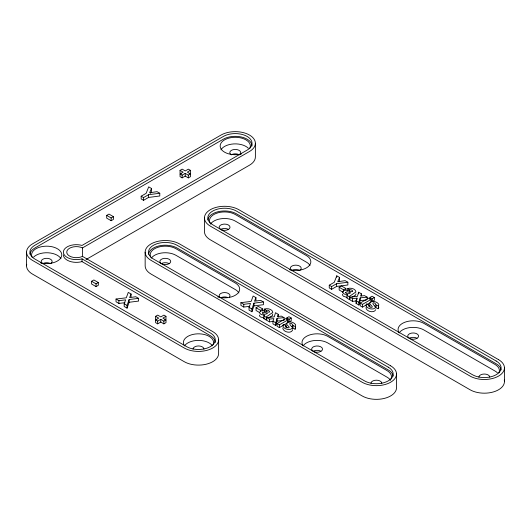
<?xml version="1.0" encoding="UTF-8"?>
<svg xmlns="http://www.w3.org/2000/svg" width="531" height="531" viewBox="0 0 531 531"><rect width="100%" height="100%" fill="white"/><g stroke="black" fill="none" stroke-linecap="round" stroke-linejoin="round"><path stroke-width="0.8" d="M282.738 327.979C282.93 331.961 290.915 334.032 292.581 330.176L292.335 329.632M375.702 309.692C374.143 313.708 365.036 311.279 366.111 307.031M259.42 315.016L259.759 316.323L260.721 317.06L263.98 317.923M361.399 295.88L361.399 293.829L358.624 292.229L357.429 296.344L349.902 297.114L349.902 299.849L352.564 301.389L356.255 300.958M273.126 321.441L269.443 321.872L266.781 320.332L266.781 317.598L269.443 319.131L273.87 318.613L272.954 321.162L272.954 323.897L275.742 325.51L275.742 322.768L277.089 318.321L284.072 317.657L284.072 319.708M275.742 325.51L277.089 321.063L277.089 318.321M349.902 297.114L352.564 298.648L356.991 298.13L356.075 300.679L356.075 303.413L358.87 305.026L358.87 302.285L360.21 297.838L367.193 297.174L367.193 299.225M358.87 305.026L360.21 300.579L360.21 297.838M127.062 308.139L127.062 305.405L129.106 299.544L138.558 298.342L138.558 301.084L129.106 302.278L127.062 308.139L124.174 306.473L124.174 303.739L125.648 299.849L118.904 300.692L116.03 299.039L116.03 301.774L118.904 303.433L124.898 302.683M251.926 311.757L251.926 309.022L253.971 303.155L263.422 301.96L263.422 304.701L253.971 305.896L251.926 311.757L249.039 310.091L249.039 307.349L250.513 303.466L243.769 304.309L240.901 302.65L240.901 305.391L243.769 307.051L249.762 306.301M356.075 303.413L356.533 302.139M266.781 317.598L274.301 316.828L275.503 312.706L278.277 314.312L277.434 316.556L281.397 316.118L284.072 317.657M361.399 293.829L360.562 296.072L364.525 295.634L367.193 297.174M336.773 275.835L334.251 282.313L329.26 285.193L329.26 287.928L331.643 289.309L336.621 286.435L347.865 284.981L347.865 282.24L345.11 280.647L337.683 281.775L339.581 277.454L336.773 275.835L336.773 277.209M116.03 299.039L126.278 297.805L128.276 292.408L131.071 294.028L129.644 297.599L135.783 296.743L138.558 298.342M240.901 302.65L251.143 301.422L253.141 296.026L255.942 297.639L254.508 301.216L260.648 300.36L263.422 301.96M151.494 188.472L149.589 192.793L157.017 191.664L159.778 193.251L159.778 195.992L148.534 197.452L143.556 200.32L141.166 198.946L141.166 196.204L146.158 193.324L148.687 186.852L151.494 188.472L151.494 191.213L150.538 193.37M338.951 281.636L339.581 280.195L339.581 277.454M342.721 294.141L342.475 294.951L343.318 296.225L347.101 297.44M292.833 327.819L292.594 328.178L295.136 329.187L295.654 327.521M264.637 309.035L266.33 310.436C268.022 309.115 271.653 312.606 268.288 312.195C265.646 311.133 260.814 309.035 259.347 312.699L261.106 314.518L264.518 315.202A5.456 3.153 0 0 1 264.378 315.354L263.874 315.918L263.874 318.66L266.124 319.954L266.449 316.755L272.841 312.42C272.476 309.161 267.392 308.02 264.637 309.035L264.637 311.77M266.124 319.954L266.648 319.27M347.759 288.552L349.451 289.959C351.15 288.632 354.774 292.123 351.409 291.711C348.767 290.649 343.935 288.552 342.475 292.216L344.234 294.035L347.639 294.718A5.463 3.153 0 0 1 347.5 294.871L347.002 295.435L347.002 298.176L349.252 299.471L349.571 296.271L355.962 291.937C355.604 288.678 350.52 287.536 347.759 288.552L347.759 290.603M349.252 299.471L349.995 298.575M369.782 305.206L369.563 306.334L370.034 307.031M295.136 329.187L295.654 324.786C294.088 321.965 287.225 320.034 286.441 324.076L289.11 327.023L289.116 327.607L288.107 327.859L286.455 327.282L285.552 326.366L285.97 325.443L283.342 324.328C280.819 328.662 291.107 331.689 292.581 327.435C285.101 321.009 295.176 322.456 292.594 328.178M378.264 308.703L378.782 304.303C377.216 301.482 370.346 299.55 369.563 303.593L372.231 306.54L372.244 307.124L371.229 307.376L369.583 306.799L368.68 305.883L369.098 304.96L366.463 303.845C363.947 308.179 374.229 311.206 375.702 306.951C368.229 300.526 378.304 301.973 375.722 307.695L378.264 308.703L378.829 307.476L378.43 306.52M263.874 318.66L264.212 318.268M181.277 173.823L180.036 173.106L180.036 170.365L182.16 169.137L185.266 170.929L188.352 169.15L190.423 170.351L190.423 173.086L189.189 173.796M106.691 215.394L108.961 214.079L113.428 216.661L113.428 219.396L111.152 220.71L106.691 218.135L106.691 215.394L111.152 217.975L113.428 216.661M190.423 170.351L187.337 172.13L190.456 173.929L190.456 176.664L188.326 177.892L185.213 176.093L182.126 177.872L180.055 176.677L180.055 173.942L183.142 172.163L180.036 170.365M180.055 173.942L182.126 175.137L185.213 173.358L188.326 175.157L190.456 173.929M141.166 196.204L143.556 197.585L148.534 194.711L159.778 193.251M82.484 247.911L249.49 151.488A20.125 11.622 0 0 0 249.49 135.053A20.125 11.622 0 0 0 221.022 135.053L32.444 243.928A20.125 11.622 0 0 0 32.351 260.309L184.257 348.011A20.125 11.622 0 0 0 212.719 348.011A20.125 11.622 0 0 0 212.719 331.576L82.484 256.387A9.585 5.536 0 0 1 69.355 255.942A9.585 5.536 0 0 1 69.355 248.349A9.585 5.536 0 0 1 82.484 247.911L82.484 256.772M86.068 259.533L249.49 165.187A20.125 11.622 0 0 0 255.384 156.97L255.384 143.27M91.591 281.271L93.868 279.963L98.335 282.538L98.335 285.28L96.058 286.594L91.591 284.012L91.591 281.271L96.058 283.853L98.335 282.538M156.824 319.795L155.576 319.078L155.576 316.337L157.707 315.109L160.813 316.901L163.893 315.122L165.964 316.317L165.964 319.058L164.736 319.768M165.964 316.317L162.884 318.096L165.997 319.894L165.997 322.636L163.873 323.864L160.754 322.065L157.674 323.844L155.603 322.649L155.603 319.914L158.683 318.129L155.576 316.337M155.603 319.914L157.674 321.109L160.754 319.33L163.873 321.122L165.997 319.894M259.234 312.328L256.042 310.482L256.042 307.741L258.318 306.433L262.785 309.009L262.785 311.066M256.042 307.741L260.509 310.323L262.785 309.009M329.26 285.193L331.643 286.567L336.621 283.7L347.865 282.24M342.999 292.209L339.17 289.999L339.17 287.264L341.44 285.95L345.907 288.525L345.907 289.899M287.238 323.047L279.359 327.6L277.089 326.286L277.089 323.545L285.678 318.587L287.955 319.901L287.955 322.636M286.846 319.284L286.846 317.91L288.95 316.695L291.22 318.009L291.22 320.751L289.116 321.965L287.41 320.983M277.089 323.545L279.359 324.859L287.955 319.901M286.846 317.91L289.116 319.224L291.22 318.009M339.17 287.264L343.637 289.84L345.907 288.525M360.21 303.062L368.806 298.103L371.076 299.418L371.076 302.152L362.487 307.117L360.21 305.803L360.21 303.062L362.487 304.376L371.076 299.418M369.968 299.484L369.968 297.433L372.072 296.218L374.348 297.526L374.348 300.267L372.244 301.482L371.103 300.825M369.968 297.433L372.244 298.741L374.348 297.526M269.098 317.644L272.503 315.533L272.708 314.027M352.226 297.168L355.631 295.05L355.969 293.822M360.21 300.579L366.417 299.988M277.089 321.063L284.072 320.392M375.722 304.953L378.264 305.962M292.594 325.437L295.136 326.446M374.8 305.975L375.988 307.144M347.002 295.435L349.252 296.736M356.075 300.679L358.87 302.285M249.039 307.349L251.926 309.022M263.874 315.918L266.124 317.219M272.954 321.162L275.742 322.768M82.02 258.856L210.349 332.95A16.773 9.684 0 0 1 210.349 346.643A16.773 9.684 0 0 1 186.627 346.643L34.734 258.949A16.773 9.684 0 0 1 34.82 245.302L223.398 136.427A16.773 9.684 0 0 1 247.114 136.427A16.773 9.684 0 0 1 247.114 150.12L82.02 245.441A12.936 7.467 0 0 0 63.388 252.145A12.936 7.467 0 0 0 82.02 258.856L82.02 261.597L210.349 335.685A16.773 9.684 0 0 1 215.261 342.535M124.174 303.739L127.062 305.405M292.01 326.645L292.84 327.435M286.441 326.817L286.906 327.514M504.45 367.87L504.45 381.563M396.524 374.03L396.524 387.73A20.125 11.622 0 0 1 384.099 398.462A20.125 11.622 0 0 1 362.162 395.947L151.05 274.062A20.125 11.622 0 0 1 145.155 265.852L145.155 252.159M372.244 298.741L372.244 301.482M369.098 304.96L369.098 306.327M362.487 304.376L362.487 307.117M358.624 292.229L358.624 293.597M356.991 298.13L356.991 299.497M352.564 298.648L352.564 301.389M349.451 289.959L349.451 291.327M343.637 289.84L343.637 291.207M336.621 283.7L336.621 286.435M331.643 286.567L331.643 289.309M289.116 319.224L289.116 321.965M285.97 325.443L285.97 327.494M279.359 324.859L279.359 327.6M278.277 314.312L278.277 317.053M269.443 319.131L269.443 321.872M266.33 310.436L266.33 311.81M260.509 310.323L260.509 311.69M255.942 297.639L255.942 300.38M253.971 303.155L253.971 305.896M243.769 304.309L243.769 307.051M218.619 339.794L218.619 353.493A20.125 11.622 0 0 1 206.194 364.226A20.125 11.622 0 0 1 184.257 361.704L32.351 274.009A20.125 11.622 0 0 1 26.729 264.292M204.455 217.909L204.455 231.602A20.125 11.622 0 0 0 210.349 239.82L470.088 389.781A20.125 11.622 0 0 0 493.226 391.984A20.125 11.622 0 0 0 504.277 380.05M188.326 175.157L188.326 177.892M185.213 173.358L185.213 176.093M182.126 175.137L182.126 177.872M163.873 321.122L163.873 323.864M160.754 319.33L160.754 322.065M157.674 321.109L157.674 323.844M148.534 194.711L148.534 197.452M143.556 197.585L143.556 200.32M131.071 294.028L131.071 296.763M129.106 299.544L129.106 302.278M118.904 300.692L118.904 303.433M111.152 217.975L111.152 220.71M96.058 283.853L96.058 286.594M26.55 252.112L26.55 265.805M193.038 349.106A5.449 3.146 0 0 1 198.488 345.96A5.449 3.146 0 0 1 203.937 349.106M184.542 345.774A15.094 8.715 0 0 1 198.488 340.391A15.094 8.715 0 0 1 212.433 345.774M231.403 154.813A5.449 3.146 0 0 1 231.403 150.359A5.449 3.146 0 0 1 239.109 150.359A5.449 3.146 0 0 1 239.109 154.813M231.403 154.74A5.449 3.146 0 0 1 239.109 154.74M220.962 149.788A15.094 8.715 0 0 1 233.773 143.914A15.094 8.715 0 0 1 248.329 148.229M42.825 263.688A5.449 3.146 0 0 1 42.825 259.234A5.449 3.146 0 0 1 50.531 259.234A5.449 3.146 0 0 1 50.531 263.688M42.825 263.615A5.449 3.146 0 0 1 50.531 263.615M33.606 257.104A15.094 8.715 0 0 1 48.162 252.789A15.094 8.715 0 0 1 60.972 258.663M32.099 257.143A15.094 8.715 0 0 1 46.151 246.178A15.094 8.715 0 0 1 61.496 256.553A15.094 8.715 0 0 1 40.535 262.845M241.399 153.97A15.094 8.715 0 0 1 220.438 147.678A15.094 8.715 0 0 1 235.784 137.303A15.094 8.715 0 0 1 249.835 148.268M184.542 345.867A15.094 8.715 0 0 1 197.499 333.84A15.094 8.715 0 0 1 213.07 344.792M252.026 146.012A16.773 9.684 0 0 0 241.678 137.064A16.773 9.684 0 0 0 223.398 139.162L34.82 248.037A16.773 9.684 0 0 0 29.942 254.223M82.02 261.597A12.936 7.467 0 0 1 63.388 254.887M207.847 220.02A16.773 9.684 0 0 1 218.672 211.584A16.773 9.684 0 0 1 236.441 213.801L496.18 363.762A16.773 9.684 0 0 1 501.058 369.981M210.634 223.982A15.094 8.715 0 0 1 216.197 213.402A15.094 8.715 0 0 1 235.253 214.484L306.42 255.57A15.094 8.715 0 0 1 308.186 266.668A15.094 8.715 0 0 1 289.601 269.695M399.212 332.857A15.094 8.715 0 0 1 404.775 322.277A15.094 8.715 0 0 1 423.838 323.359L494.998 364.445A15.094 8.715 0 0 1 498.901 372.862M291.021 269.881A5.449 3.146 0 0 1 292.614 265.732A5.449 3.146 0 0 1 299.922 266.283A5.449 3.146 0 0 1 299.597 270.531M291.891 270.465A5.449 3.146 0 0 1 299.597 270.465M220.73 229.379A5.449 3.146 0 0 1 228.436 229.379M210.634 223.89A15.094 8.715 0 0 1 235.253 221.062L306.42 262.148A15.094 8.715 0 0 1 310.038 265.507M409.308 338.254A5.449 3.146 0 0 1 417.014 338.254M478.869 377.183A5.449 3.146 0 0 1 484.325 374.036A5.449 3.146 0 0 1 489.774 377.183M399.212 332.764A15.094 8.715 0 0 1 423.838 329.937L494.998 371.023A15.094 8.715 0 0 1 497.394 372.822M393.132 376.14A16.773 9.684 0 0 0 388.254 369.921L177.095 248.017A16.773 9.684 0 0 0 159.333 245.833A16.773 9.684 0 0 0 148.541 254.263M303.148 345.867A15.094 8.715 0 0 1 308.703 335.287A15.094 8.715 0 0 1 327.766 336.369L387.066 370.611A15.094 8.715 0 0 1 390.338 380.11M217.723 296.889A15.094 8.715 0 0 0 236.793 294.247A15.094 8.715 0 0 0 235.253 282.963L175.953 248.72A15.094 8.715 0 0 0 157.734 247.34A15.094 8.715 0 0 0 150.698 257.143M161.424 263.615A5.449 3.146 0 0 1 169.137 263.615M219.861 297.274A5.449 3.146 0 0 1 224.58 292.548A5.449 3.146 0 0 1 229.306 297.274M221.858 297.353A5.449 3.146 0 0 1 227.308 297.353M238.877 292.9A15.094 8.715 0 0 0 235.253 289.534L175.953 255.298A15.094 8.715 0 0 0 151.335 258.126M313.237 351.263A5.449 3.146 0 0 1 320.95 351.263M370.943 383.342A5.449 3.146 0 0 1 376.393 380.196A5.449 3.146 0 0 1 381.842 383.342M303.148 345.774A15.094 8.715 0 0 1 327.766 342.946L387.066 377.183A15.094 8.715 0 0 1 390.338 380.01M262.473 312.872C262.991 314.89 266.237 314.405 267.524 313.263L264.159 312.175L262.473 312.872M345.601 292.389C346.126 294.406 349.345 293.915 350.652 292.78L347.287 291.692L345.601 292.389M498.556 359.653L238.817 209.692A20.125 11.622 0 0 0 210.349 209.692A20.125 11.622 0 0 0 210.349 226.126L470.088 376.087A20.125 11.622 0 0 0 498.556 376.087A20.125 11.622 0 0 0 498.556 359.653M496.18 361.02L236.441 211.066A16.773 9.684 0 0 0 212.725 211.059A16.773 9.684 0 0 0 212.719 224.759L472.464 374.72A16.773 9.684 0 0 0 496.18 374.72A16.773 9.684 0 0 0 496.18 361.02M390.624 365.813L179.465 243.902A20.125 11.622 0 0 0 151.023 243.941A20.125 11.622 0 0 0 151.05 260.363L362.162 382.247A20.125 11.622 0 0 0 390.624 382.247A20.125 11.622 0 0 0 390.624 365.813M388.254 367.187L177.095 245.276A16.773 9.684 0 0 0 153.399 245.315A16.773 9.684 0 0 0 153.419 258.995L364.531 380.88A16.773 9.684 0 0 0 388.254 380.88A16.773 9.684 0 0 0 388.254 367.187M221.858 229.95A5.449 3.146 0 0 0 230.036 227.222A5.449 3.146 0 0 0 221.858 224.5A5.449 3.146 0 0 0 221.858 229.95M409.308 338.32A5.449 3.146 0 0 0 418.428 336.913A5.449 3.146 0 0 0 411.751 333.056A5.449 3.146 0 0 0 409.308 338.32M162.552 264.186A5.449 3.146 0 0 0 170.73 261.458A5.449 3.146 0 0 0 162.552 258.736A5.449 3.146 0 0 0 162.552 264.186M314.365 351.834A5.449 3.146 0 0 0 322.543 349.106A5.449 3.146 0 0 0 314.365 346.385A5.449 3.146 0 0 0 314.365 351.834"/></g></svg>
